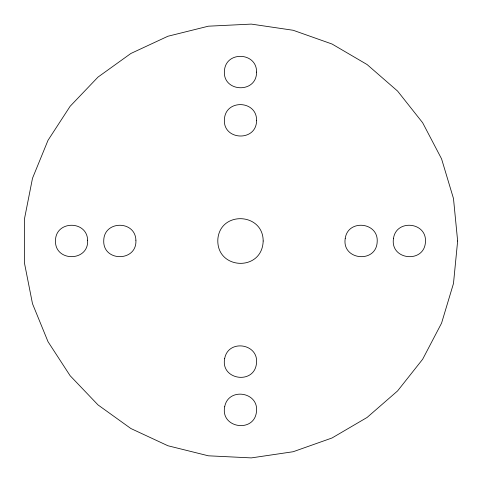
<?xml version="1.0" encoding="UTF-8"?>
<svg xmlns="http://www.w3.org/2000/svg" width="482" height="482" viewBox="0 0 482 482"><rect width="100%" height="100%" fill="white"/><g stroke="black" fill="none" stroke-linecap="round" stroke-linejoin="round"><path stroke-width="0.72" d="M87.628 240.199C88.953 262.136 54.171 262.136 55.496 240.199C56.063 220.298 87.061 220.298 87.628 240.199M135.894 240.199C137.213 262.136 102.431 262.136 103.757 240.199C104.323 220.298 135.322 220.298 135.894 240.199M345.208 238.62C341.744 260.328 376.322 263.738 377.189 241.801C378.605 221.925 347.739 218.87 345.208 238.62M393.469 238.62C390.004 260.328 424.582 263.738 425.449 241.801C426.865 221.925 395.999 218.87 393.469 238.62M224.696 358.5C220.184 380.009 254.526 385.094 256.484 363.247C258.876 343.443 228.185 338.894 224.696 358.5M256.557 72.089C256.786 94.056 222.057 92.345 224.461 70.493C226.016 50.652 256.984 52.176 256.557 72.089M224.696 406.76C220.184 428.269 254.526 433.354 256.484 411.508C258.876 391.703 228.185 387.154 224.696 406.76M256.557 120.349C256.786 142.317 222.057 140.605 224.461 118.753C226.016 98.912 256.984 100.437 256.557 120.349M263.172 241C262.31 272.276 215.641 269.968 217.882 238.747C220.666 210.622 263.196 212.725 263.172 241M457.641 241L453.484 283.482L441.56 323.163L422.654 359.247L397.566 390.944L367.091 417.454L332.026 437.981L293.164 451.73L251.309 457.9L208.381 455.809L167.923 445.754L130.863 428.516L97.997 404.898L70.113 375.695L48.019 341.702L32.499 303.72L24.359 262.539L24.359 219.461L32.499 178.28L48.019 140.298L70.113 106.305L97.997 77.102L130.863 53.484L167.923 36.246L208.381 26.191L251.309 24.1L293.164 30.27L332.026 44.019L367.091 64.546L397.566 91.056L422.654 122.753L441.56 158.837L453.484 198.518L457.641 241"/></g></svg>
